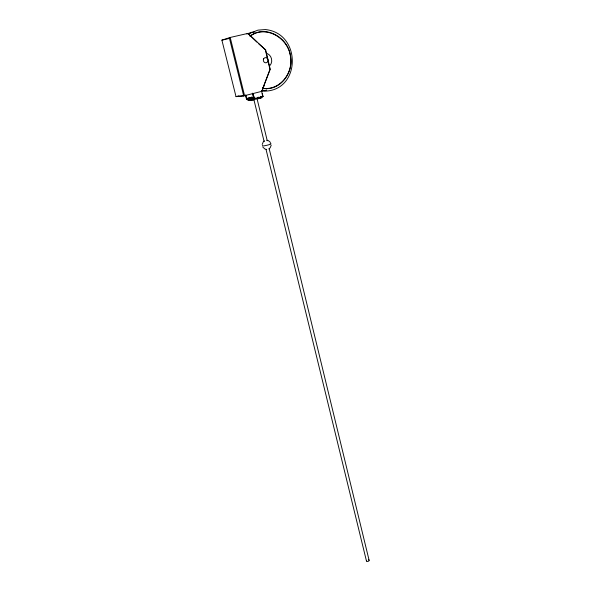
<?xml version="1.0" encoding="UTF-8"?>
<svg xmlns="http://www.w3.org/2000/svg" width="591" height="591" viewBox="0 0 591 591"><rect width="100%" height="100%" fill="white"/><g stroke="black" fill="none" stroke-linecap="round" stroke-linejoin="round"><path stroke-width="0.89" d="M250.192 99.539L249.727 99.576M262.212 144.47L263.261 141.862L264.391 140.88M271.203 145.238L270.153 147.839L268.839 148.902M262.832 88.443L263.689 86.138M268.092 61.486L269.954 69.361L263.978 85.363L270.242 69.31L265.691 49.976L247.925 33.399L229.308 37.669L243.706 95.897L261.85 91.324L264.258 85.333M262.722 89.16L261.569 91.354L263.113 96.555L254.248 98.763L252.97 93.518L254.522 98.741L252.593 98.896M262.751 88.428L263.667 86.131M249.092 34.337L251.072 32.808L257.942 30.134L265.337 29.557C302.681 33.17 301.085 93.784 261.54 91.058M250.591 35.652C265.677 24.807 287.152 37.159 290.196 54.306C294.879 71.119 280.755 91.738 262.404 88.318M249.949 36.302C266.245 23.98 289.634 39.013 290.587 57.999C292.9 73.919 279.159 91.058 262.404 88.192M265.049 90.689L266.674 90.024M246.905 34.005L251.101 32.372L254.684 32.084M243.706 95.897L236.016 96.636L221.891 40.151L230.202 37.462L244.578 95.676L236.865 96.422M247.925 33.399L256.856 42.072M251.478 97.707L249.114 98.305A1.175 1.086 78.7 0 0 247.681 98.232A1.175 1.086 78.7 0 0 247.489 99.79A1.175 1.086 78.7 0 0 248.922 100.182M248.641 98.483L252.579 97.485M245.509 95.144L246.558 99.391L248.235 98.963M236.016 96.636L238.89 95.949M258.828 43.919L265.691 49.976M221.891 40.151L228.798 38.563M263.113 96.555L262.692 96.023M261.54 96.872L260.986 96.348M249.439 98.416L251.035 98.276M246.683 98.823L249.158 98.616M251.633 98.409L254.108 98.202M254.699 98.542L255.105 98.505M246.558 99.391L249.291 99.17M266.77 140.274L268.41 140.636L270.538 142.483M266.652 149.427L265.019 149.058L262.884 147.218M262.212 90.201L264.916 90.689M259.73 97.796L260.247 98.305L260.239 97.16M257.336 98.409L257.853 98.919L257.839 97.774M251.67 97.707L251.249 97.168L251.101 97.759A1.182 1.093 79.1 0 0 249.808 98.512A1.182 1.093 79.1 0 0 250.37 100.005A1.182 1.093 79.1 0 0 251.788 99.569M252.357 97.833L251.832 97.02L251.722 97.884M250.008 98.431L249.483 97.611L249.372 98.483M255.955 97.929L255.977 99.421L255.356 98.283M258.356 97.323L258.378 98.808L257.75 97.678M245.745 95.033L246.816 99.369M254.233 98.01L254.366 98.564M252.313 93.149L253.406 97.626M253.842 99.421L264.118 141.537M266.083 149.604L366.45 560.962M258.193 97.131L258.326 97.685M257.041 98.653L267.265 140.776M269.223 148.843L369.094 560.253M262.131 93.688L262.507 95.24M260.653 96.377L260.786 96.939M265.403 50.05L267.686 59.735M368.54 559.817A1.374 0.798 -14.1 0 1 368.873 560.896A1.374 0.798 -14.1 0 1 367.004 561.406A1.374 0.798 -14.1 0 1 366.671 560.32M270.22 143.746A4.499 0.451 -13.5 0 1 267.42 145.142A4.499 0.451 -13.5 0 1 262.544 145.704M260.461 97.803A1.189 1.093 80.2 0 1 259.685 98.128M257.787 97.847A1.182 1.093 80 0 0 258.562 98.217A1.182 1.086 80 0 1 257.477 97.87M262.205 96.547A1.197 1.101 80.4 0 1 261.414 97.973A1.197 1.101 80.4 0 1 260.07 97.087M260.779 97.781A1.189 1.093 80.2 0 1 259.715 98.047M250.399 99.68A1.182 1.093 78.9 0 1 248.752 99.938A1.182 1.093 78.9 0 1 248.752 98.136A1.182 1.093 78.9 0 1 250.399 98.505M250.702 99.657A1.182 1.093 78.9 0 1 249.047 99.916A1.182 1.093 78.9 0 1 249.055 98.113A1.182 1.093 78.9 0 1 250.702 98.483M253.332 99.672A1.189 1.101 79.3 0 1 251.84 99.694A1.189 1.101 79.3 0 1 251.648 98.099A1.189 1.101 79.3 0 1 253.103 97.796M254.728 98.446A1.197 1.108 79.5 0 1 253.554 99.901A1.197 1.108 79.5 0 1 252.653 98.18A1.197 1.108 79.5 0 1 254.44 97.899M252.098 99.547A1.189 1.093 79.1 0 1 250.68 99.982A1.189 1.093 79.1 0 1 250.111 98.483A1.189 1.093 79.1 0 1 251.434 97.788M253.022 99.702A1.189 1.101 79.3 0 1 251.53 99.716A1.189 1.101 79.3 0 1 251.338 98.121A1.189 1.101 79.3 0 1 252.793 97.825M258.082 97.781A1.175 1.086 79.8 0 1 257.417 98.305M257.772 97.811A1.175 1.086 79.8 0 1 257.373 98.224M266.859 53.397A7.328 6.641 77.8 0 1 269.762 65.734M263.645 58.834A2.593 2.349 77.8 0 0 265.677 62.809A2.593 2.349 77.8 0 0 267.738 59.034A2.593 2.349 77.8 0 0 263.645 58.834"/></g></svg>
